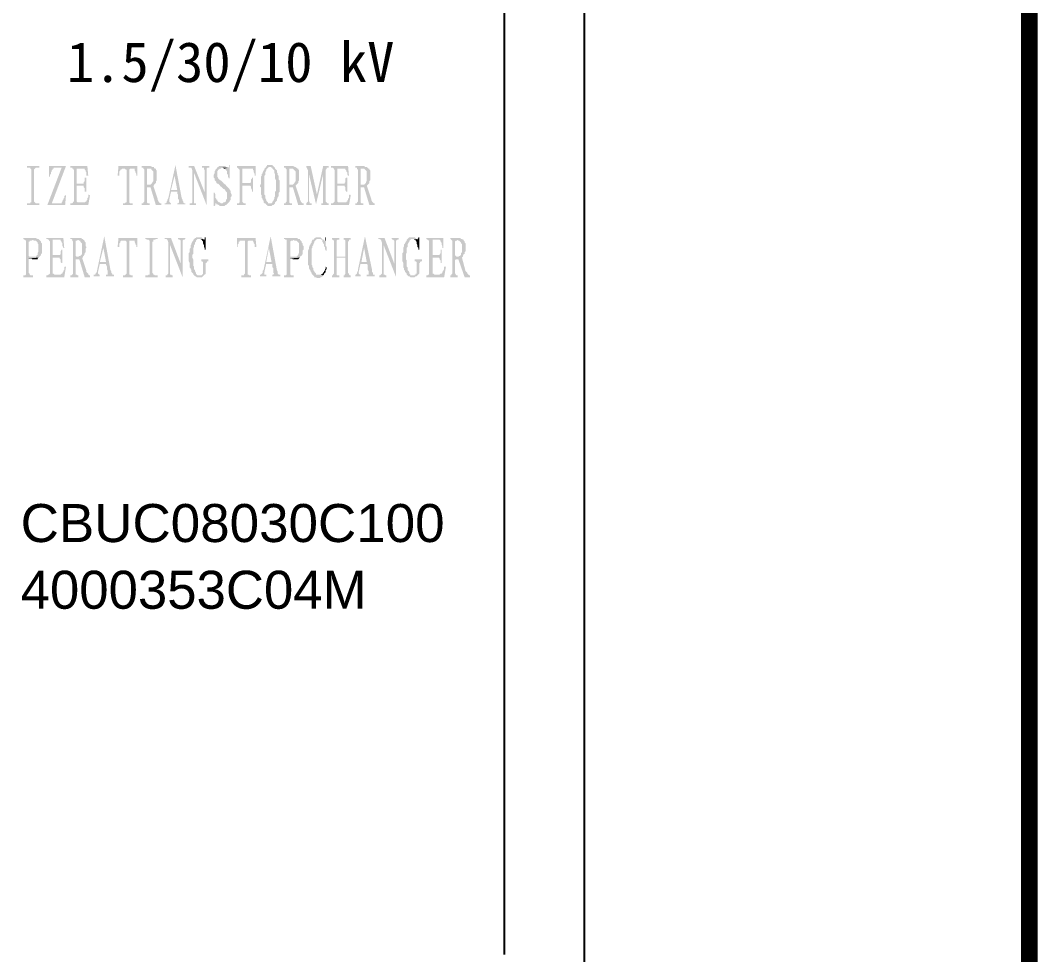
# Model space of a CAD drawing. Header units: millimetres. Extents: x 226184 to 236274, y -181921 to -175474.
# Drawn here: x 236209.3 to 236273.6, y -181400.5 to -181341.5 of the extents above; entities that cross this region are included whole.
import ezdxf

# ---------------------------------------------------------------- set-up
doc = ezdxf.new("R2010")
doc.units = ezdxf.units.MM
doc.header["$LTSCALE"] = 13
for name, color, linetype in [('1', 4, 'Continuous'), ('2', 3, 'Continuous'), ('PDF_Geometry', 7, 'Continuous')]:
    doc.layers.add(name, color=color, linetype=linetype)
doc.styles.add('Note Text (ANSI)', font='arial.ttf')
doc.styles.add('PDF FangSong', font='simfang.ttf')

msp = doc.modelspace()

# ---------------------------------------------------------------- hatches: boundary and pattern name
at = {"layer": '2', "linetype": 'Continuous', "transparency": 33554559}
for points in [[(236210.533, -181350.732), (236209.747, -181350.732), (236209.747, -181350.844), (236209.859, -181350.844), (236209.916, -181350.844), (236209.972, -181350.844), (236209.972, -181350.9), (236210.028, -181350.956), (236210.028, -181351.012), (236210.028, -181352.978), (236210.028, -181353.034), (236209.972, -181353.034), (236209.972, -181353.091), (236209.916, -181353.091), (236209.803, -181353.091), (236209.747, -181353.091), (236209.747, -181353.203), (236210.533, -181353.203), (236210.533, -181353.091), (236210.477, -181353.091), (236210.421, -181353.091), (236210.365, -181353.091), (236210.309, -181353.091), (236210.253, -181353.034), (236210.196, -181352.978), (236210.196, -181350.956), (236210.253, -181350.9), (236210.309, -181350.844), (236210.365, -181350.844), (236210.421, -181350.844), (236210.533, -181350.844)], [(236212.218, -181350.731), (236211.938, -181350.844), (236211.039, -181353.203), (236211.32, -181353.09)], [(236212.218, -181350.732), (236211.151, -181350.732), (236211.151, -181351.406), (236211.207, -181351.406), (236211.207, -181351.293), (236211.264, -181351.237), (236211.264, -181351.125), (236211.32, -181351.069), (236211.32, -181351.012), (236211.376, -181350.956), (236211.376, -181350.9), (236211.432, -181350.9), (236211.432, -181350.844), (236211.938, -181350.844)], [(236213.566, -181350.732), (236212.499, -181350.732), (236212.499, -181350.844), (236212.555, -181350.844), (236212.612, -181350.844), (236212.612, -181350.9), (236213.342, -181350.9), (236213.398, -181350.9), (236213.398, -181350.956), (236213.454, -181351.012), (236213.454, -181351.069), (236213.51, -181351.125), (236213.51, -181351.237), (236213.51, -181351.349), (236213.623, -181351.349)], [(236212.612, -181350.9), (236212.668, -181350.9), (236212.724, -181351.012), (236212.724, -181352.978), (236212.668, -181352.978), (236212.668, -181353.034), (236212.612, -181353.091), (236213.061, -181353.034), (236213.005, -181353.034), (236212.949, -181353.034), (236212.892, -181352.978), (236212.892, -181352.922), (236212.892, -181351.967), (236213.286, -181351.967), (236212.892, -181351.855), (236212.892, -181350.9), (236213.342, -181350.9)], [(236216.712, -181350.732), (236215.532, -181350.732), (236215.476, -181351.349), (236215.588, -181351.349), (236215.588, -181351.237), (236215.588, -181351.125), (236215.588, -181351.069), (236215.645, -181351.012), (236215.645, -181350.956), (236215.701, -181350.956), (236215.757, -181350.9), (236215.813, -181350.9)], [(236216.712, -181350.732), (236215.813, -181350.9), (236216.487, -181350.9), (236216.543, -181350.9), (236216.543, -181350.956), (236216.543, -181351.012), (236216.599, -181351.069), (236216.599, -181351.125), (236216.656, -181351.237), (236216.656, -181351.349), (236216.712, -181351.349)], [(236215.813, -181350.9), (236215.869, -181350.9), (236215.925, -181350.9), (236215.982, -181350.956), (236216.038, -181350.956), (236216.038, -181352.978), (236216.038, -181353.034), (236215.982, -181353.034), (236215.925, -181353.091), (236215.869, -181353.091), (236215.813, -181353.091), (236215.813, -181353.203), (236216.431, -181353.203), (236216.431, -181353.091), (236216.375, -181353.091), (236216.319, -181353.091), (236216.262, -181353.091), (236216.206, -181353.034), (236216.206, -181352.978), (236216.206, -181350.956), (236216.262, -181350.9), (236216.319, -181350.9), (236216.431, -181350.9), (236216.487, -181350.9)], [(236217.498, -181350.732), (236216.993, -181350.732), (236216.993, -181350.844), (236217.049, -181350.844), (236217.105, -181350.844), (236217.105, -181350.9), (236217.161, -181350.956), (236217.161, -181352.978), (236217.105, -181353.034), (236217.105, -181353.091), (236217.049, -181353.091), (236216.993, -181353.091), (236216.993, -181353.203), (236217.498, -181353.203), (236217.498, -181353.091), (236217.442, -181353.091), (236217.386, -181353.091), (236217.33, -181353.034), (236217.33, -181352.978), (236217.33, -181352.136), (236217.33, -181352.08), (236217.386, -181352.08), (236217.442, -181352.08), (236217.554, -181352.08), (236217.723, -181351.967), (236217.779, -181351.967), (236217.442, -181351.911), (236217.386, -181351.911), (236217.33, -181351.911), (236217.33, -181351.855), (236217.33, -181350.956), (236217.33, -181350.9), (236217.386, -181350.9), (236217.498, -181350.9), (236217.835, -181350.9), (236217.779, -181350.844), (236217.779, -181350.788), (236217.723, -181350.788), (236217.667, -181350.788), (236217.554, -181350.732)], [(236217.835, -181350.9), (236217.498, -181350.9), (236217.554, -181350.9), (236217.61, -181350.9), (236217.61, -181350.956), (236217.667, -181351.012), (236217.723, -181351.069), (236217.723, -181351.125), (236217.723, -181351.237), (236217.723, -181351.293), (236217.723, -181351.406), (236217.723, -181351.462), (236217.723, -181351.518), (236217.723, -181351.63), (236217.723, -181351.686), (236217.667, -181351.743), (236217.667, -181351.799), (236217.61, -181351.855), (236217.554, -181351.911), (236217.498, -181351.911), (236217.442, -181351.911), (236217.779, -181351.967), (236217.779, -181351.911), (236217.835, -181351.855), (236217.891, -181351.799), (236217.891, -181351.743), (236217.891, -181351.686), (236217.947, -181351.63), (236217.947, -181351.574), (236217.947, -181351.518), (236217.947, -181351.406), (236217.947, -181351.349), (236217.947, -181351.237), (236217.947, -181351.181), (236217.947, -181351.069), (236217.947, -181351.012), (236217.891, -181350.956), (236217.891, -181350.9)], [(236219.127, -181350.675), (236218.678, -181352.754), (236218.621, -181352.866), (236218.621, -181352.922), (236218.565, -181352.978), (236218.565, -181353.034), (236218.509, -181353.091), (236218.453, -181353.091), (236218.453, -181353.147), (236218.846, -181353.147), (236218.846, -181353.091), (236218.79, -181353.034), (236218.734, -181352.978), (236218.734, -181352.866), (236218.846, -181352.36), (236219.239, -181352.36), (236218.846, -181352.248), (236219.071, -181351.349)], [(236219.127, -181350.675), (236219.071, -181351.349), (236219.239, -181352.248), (236218.846, -181352.248), (236219.239, -181352.36), (236219.239, -181352.473), (236219.295, -181352.529), (236219.295, -181352.585), (236219.295, -181352.697), (236219.295, -181352.754), (236219.295, -181352.81), (236219.352, -181352.866), (236219.352, -181352.922), (236219.352, -181352.978), (236219.352, -181353.034), (236219.295, -181353.091), (236219.239, -181353.091), (236219.239, -181353.147), (236219.745, -181353.147), (236219.745, -181353.091), (236219.689, -181353.091), (236219.632, -181353.034), (236219.632, -181352.978), (236219.576, -181352.922), (236219.576, -181352.866), (236219.52, -181352.754)], [(236220.306, -181350.732), (236219.969, -181350.732), (236219.969, -181350.844), (236220.026, -181350.844), (236220.082, -181350.844), (236220.138, -181350.844), (236220.194, -181351.012), (236220.306, -181351.181), (236221.093, -181353.203), (236220.98, -181352.417)], [(236220.194, -181351.012), (236220.194, -181352.978), (236220.194, -181353.034), (236220.138, -181353.091), (236220.082, -181353.091), (236220.026, -181353.091), (236220.026, -181353.203), (236220.419, -181353.203), (236220.419, -181353.091), (236220.363, -181353.091), (236220.306, -181353.091), (236220.306, -181353.034), (236220.306, -181352.978), (236220.306, -181351.181)], [(236221.261, -181350.732), (236220.812, -181350.732), (236220.812, -181350.844), (236220.868, -181350.844), (236220.924, -181350.844), (236220.924, -181350.9), (236220.98, -181351.012), (236220.98, -181352.417), (236221.093, -181353.203), (236221.093, -181350.956), (236221.093, -181350.9), (236221.149, -181350.844), (236221.261, -181350.844)], [(236221.991, -181350.732), (236221.935, -181350.732), (236221.879, -181350.732), (236221.823, -181350.788), (236221.767, -181350.788), (236221.767, -181350.844), (236221.711, -181350.9), (236221.654, -181350.956), (236221.654, -181351.012), (236221.598, -181351.069), (236221.598, -181351.125), (236221.598, -181351.181), (236221.542, -181351.293), (236221.542, -181351.349), (236221.542, -181351.462), (236221.598, -181351.518), (236221.598, -181351.574), (236221.598, -181351.63), (236221.654, -181351.686), (236221.711, -181351.743), (236221.711, -181351.799), (236221.767, -181351.855), (236221.823, -181351.855), (236221.879, -181351.911), (236221.935, -181351.967), (236221.935, -181352.023), (236221.991, -181352.023), (236222.048, -181352.08), (236222.104, -181352.136), (236222.16, -181352.192), (236222.216, -181352.192), (236222.272, -181352.248), (236222.272, -181352.304), (236222.328, -181352.36), (236222.385, -181352.417), (236222.385, -181352.473), (236222.385, -181352.529), (236222.385, -181352.585), (236222.385, -181352.697), (236222.385, -181352.754), (236222.385, -181352.81), (236222.328, -181352.866), (236222.328, -181352.922), (236222.328, -181352.978), (236222.272, -181352.978), (236222.216, -181353.034), (236222.16, -181353.034), (236222.104, -181353.091), (236222.048, -181353.091), (236221.654, -181353.091), (236221.711, -181353.091), (236221.711, -181353.147), (236221.767, -181353.147), (236221.879, -181353.203), (236221.935, -181353.259), (236221.991, -181353.259), (236222.104, -181353.259), (236222.16, -181353.259), (236222.216, -181353.259), (236222.272, -181353.203), (236222.328, -181353.203), (236222.385, -181353.147), (236222.441, -181353.091), (236222.497, -181353.034), (236222.553, -181352.978), (236222.553, -181352.922), (236222.609, -181352.866), (236222.609, -181352.81), (236222.609, -181352.697), (236222.665, -181352.641), (236222.665, -181352.585), (236222.665, -181352.529), (236222.609, -181352.417), (236222.609, -181352.36), (236222.609, -181352.304), (236222.553, -181352.248), (236222.553, -181352.192), (236222.497, -181352.136), (236222.441, -181352.08), (236222.385, -181352.023), (236222.328, -181351.967), (236222.328, -181351.911), (236222.272, -181351.911), (236222.216, -181351.855), (236222.16, -181351.855), (236222.16, -181351.799), (236222.104, -181351.743), (236222.048, -181351.686), (236221.991, -181351.63), (236221.935, -181351.63), (236221.879, -181351.574), (236221.823, -181351.518), (236221.823, -181351.462), (236221.767, -181351.406), (236221.767, -181351.349), (236221.767, -181351.293), (236221.767, -181351.237), (236221.767, -181351.181), (236221.767, -181351.069), (236221.823, -181351.012), (236221.823, -181350.956), (236221.879, -181350.956), (236221.935, -181350.9), (236221.991, -181350.9), (236222.048, -181350.844), (236222.104, -181350.844), (236222.385, -181350.844), (236222.328, -181350.788), (236222.272, -181350.732), (236222.216, -181350.732), (236222.16, -181350.732), (236222.104, -181350.732)], [(236222.385, -181350.844), (236222.104, -181350.844), (236222.216, -181350.9), (236222.441, -181350.844)], [(236222.553, -181350.675), (236222.497, -181350.675), (236222.497, -181350.788), (236222.441, -181350.844), (236222.216, -181350.9), (236222.272, -181350.9), (236222.272, -181350.956), (236222.328, -181350.956), (236222.328, -181351.012), (236222.385, -181351.069), (236222.385, -181351.125), (236222.385, -181351.237), (236222.441, -181351.293), (236222.441, -181351.406), (236222.497, -181351.518), (236222.553, -181351.518)], [(236224.182, -181350.732), (236223.002, -181350.732), (236223.002, -181350.844), (236223.059, -181350.844), (236224.013, -181350.9), (236224.013, -181350.956), (236224.07, -181351.012), (236224.07, -181351.069), (236224.07, -181351.125), (236224.126, -181351.237), (236224.126, -181351.349), (236224.182, -181351.349)], [(236223.059, -181350.844), (236223.115, -181350.9), (236223.171, -181350.956), (236223.171, -181351.012), (236223.171, -181353.034), (236223.115, -181353.091), (236223.059, -181353.091), (236223.002, -181353.091), (236223.002, -181353.203), (236223.564, -181353.203), (236223.564, -181353.091), (236223.508, -181353.091), (236223.452, -181353.091), (236223.396, -181353.034), (236223.339, -181352.978), (236223.339, -181351.967), (236223.845, -181351.967), (236223.339, -181351.799), (236223.339, -181350.9), (236224.013, -181350.9)], [(236225.137, -181350.675), (236225.081, -181350.675), (236224.968, -181350.675), (236224.912, -181350.675), (236224.912, -181350.732), (236224.856, -181350.732), (236224.856, -181350.788), (236224.8, -181350.844), (236224.744, -181350.9), (236224.744, -181350.956), (236224.687, -181351.012), (236224.631, -181351.125), (236224.631, -181351.181), (236224.575, -181351.237), (236224.575, -181351.293), (236224.575, -181351.349), (236224.519, -181351.406), (236224.519, -181351.462), (236224.519, -181351.574), (236224.519, -181351.63), (236224.519, -181351.686), (236224.519, -181351.799), (236224.519, -181351.855), (236224.463, -181351.967), (236224.463, -181352.023), (236224.519, -181352.08), (236224.519, -181352.136), (236224.519, -181352.248), (236224.519, -181352.304), (236224.519, -181352.36), (236224.519, -181352.473), (236224.519, -181352.529), (236224.575, -181352.585), (236224.575, -181352.641), (236224.575, -181352.754), (236224.631, -181352.81), (236224.631, -181352.866), (236224.687, -181352.922), (236224.687, -181353.034), (236224.744, -181353.091), (236224.8, -181353.091), (236225.137, -181353.091), (236225.081, -181353.091), (236225.024, -181353.091), (236224.968, -181353.091), (236224.968, -181353.034), (236224.912, -181352.978), (236224.856, -181352.922), (236224.856, -181352.866), (236224.8, -181352.754), (236224.8, -181352.697), (236224.8, -181352.641), (236224.8, -181352.585), (236224.744, -181352.529), (236224.744, -181352.473), (236224.744, -181352.36), (236224.744, -181352.304), (236224.744, -181352.192), (236224.744, -181352.136), (236224.744, -181352.023), (236224.744, -181351.967), (236224.744, -181351.911), (236224.744, -181351.855), (236224.744, -181351.743), (236224.744, -181351.686), (236224.744, -181351.574), (236224.744, -181351.518), (236224.744, -181351.462), (236224.744, -181351.349), (236224.8, -181351.293), (236224.8, -181351.237), (236224.8, -181351.181), (236224.8, -181351.125), (236224.856, -181351.012), (236224.856, -181350.956), (236224.912, -181350.9), (236224.968, -181350.844), (236225.024, -181350.788), (236225.081, -181350.788), (236225.361, -181350.788), (236225.305, -181350.732), (236225.249, -181350.675), (236225.193, -181350.675)], [(236225.361, -181350.788), (236225.081, -181350.788), (236225.137, -181350.788), (236225.193, -181350.844), (236225.249, -181350.844), (236225.249, -181350.9), (236225.305, -181350.956), (236225.361, -181351.012), (236225.361, -181351.125), (236225.361, -181351.181), (236225.418, -181351.237), (236225.418, -181351.349), (236225.418, -181351.406), (236225.418, -181351.462), (236225.418, -181351.518), (236225.474, -181351.63), (236225.474, -181351.686), (236225.474, -181351.799), (236225.474, -181351.855), (236225.474, -181351.967), (236225.474, -181352.023), (236225.474, -181352.136), (236225.474, -181352.192), (236225.474, -181352.304), (236225.418, -181352.36), (236225.418, -181352.417), (236225.418, -181352.529), (236225.418, -181352.585), (236225.418, -181352.641), (236225.361, -181352.697), (236225.361, -181352.754), (236225.361, -181352.81), (236225.305, -181352.922), (236225.249, -181352.978), (236225.249, -181353.034), (236225.193, -181353.091), (236225.137, -181353.091), (236224.8, -181353.091), (236224.856, -181353.147), (236224.856, -181353.203), (236224.912, -181353.203), (236224.968, -181353.259), (236225.024, -181353.259), (236225.081, -181353.259), (236225.137, -181353.259), (236225.193, -181353.259), (236225.249, -181353.203), (236225.305, -181353.203), (236225.361, -181353.147), (236225.418, -181353.091), (236225.418, -181353.034), (236225.474, -181352.978), (236225.53, -181352.922), (236225.53, -181352.866), (236225.53, -181352.81), (236225.586, -181352.754), (236225.586, -181352.697), (236225.642, -181352.641), (236225.642, -181352.585), (236225.642, -181352.473), (236225.642, -181352.417), (236225.698, -181352.36), (236225.698, -181352.248), (236225.698, -181352.192), (236225.698, -181352.136), (236225.698, -181352.023), (236225.698, -181351.967), (236225.698, -181351.911), (236225.698, -181351.799), (236225.698, -181351.743), (236225.698, -181351.63), (236225.642, -181351.574), (236225.642, -181351.518), (236225.642, -181351.406), (236225.642, -181351.349), (236225.586, -181351.293), (236225.586, -181351.237), (236225.586, -181351.181), (236225.53, -181351.125), (236225.53, -181351.012), (236225.474, -181350.956), (236225.418, -181350.9), (236225.418, -181350.844)], [(236226.485, -181350.732), (236225.979, -181350.732), (236225.979, -181350.844), (236226.035, -181350.844), (236226.092, -181350.844), (236226.092, -181350.9), (236226.148, -181350.956), (236226.148, -181352.978), (236226.092, -181353.034), (236226.092, -181353.091), (236226.035, -181353.091), (236225.979, -181353.091), (236225.979, -181353.203), (236226.485, -181353.203), (236226.485, -181353.091), (236226.429, -181353.091), (236226.372, -181353.091), (236226.316, -181353.034), (236226.316, -181352.978), (236226.316, -181352.136), (236226.316, -181352.08), (236226.372, -181352.08), (236226.429, -181352.08), (236226.541, -181352.08), (236226.709, -181351.967), (236226.429, -181351.911), (236226.372, -181351.911), (236226.316, -181351.911), (236226.316, -181351.855), (236226.316, -181350.956), (236226.316, -181350.9), (236226.372, -181350.9), (236226.429, -181350.9), (236226.822, -181350.9), (236226.766, -181350.844), (236226.709, -181350.788), (236226.653, -181350.788), (236226.541, -181350.732)], [(236226.822, -181350.9), (236226.429, -181350.9), (236226.541, -181350.9), (236226.597, -181350.956), (236226.653, -181351.012), (236226.709, -181351.069), (236226.709, -181351.125), (236226.709, -181351.237), (236226.709, -181351.293), (236226.709, -181351.406), (236226.709, -181351.462), (236226.709, -181351.518), (236226.709, -181351.63), (236226.709, -181351.686), (236226.653, -181351.743), (236226.653, -181351.799), (236226.597, -181351.855), (236226.541, -181351.911), (236226.485, -181351.911), (236226.429, -181351.911), (236226.709, -181351.967), (236226.766, -181351.911), (236226.822, -181351.855), (236226.878, -181351.799), (236226.878, -181351.743), (236226.878, -181351.686), (236226.934, -181351.63), (236226.934, -181351.574), (236226.934, -181351.518), (236226.934, -181351.406), (236226.934, -181351.349), (236226.934, -181351.237), (236226.934, -181351.181), (236226.934, -181351.069), (236226.934, -181351.012), (236226.878, -181350.956), (236226.878, -181350.9)], [(236227.664, -181350.732), (236227.383, -181350.732), (236227.383, -181350.844), (236227.44, -181350.844), (236227.44, -181350.9), (236227.496, -181351.012), (236227.552, -181351.237), (236228.001, -181353.147), (236228.057, -181352.529)], [(236227.496, -181351.012), (236227.496, -181352.978), (236227.44, -181353.034), (236227.383, -181353.091), (236227.383, -181353.203), (236227.72, -181353.203), (236227.72, -181353.091), (236227.664, -181353.091), (236227.608, -181353.091), (236227.608, -181353.034), (236227.552, -181352.922), (236227.552, -181351.237)], [(236228.788, -181350.732), (236228.451, -181350.732), (236228.057, -181352.529), (236228.001, -181353.147), (236228.451, -181351.237), (236228.619, -181351.012), (236228.619, -181350.956), (236228.675, -181350.9), (236228.675, -181350.844), (236228.731, -181350.844), (236228.788, -181350.844)], [(236228.619, -181351.012), (236228.451, -181351.237), (236228.451, -181352.978), (236228.451, -181353.034), (236228.451, -181353.091), (236228.394, -181353.091), (236228.338, -181353.091), (236228.338, -181353.203), (236228.788, -181353.203), (236228.788, -181353.091), (236228.731, -181353.091), (236228.675, -181353.034), (236228.619, -181352.978)], [(236230.023, -181350.732), (236228.956, -181350.732), (236228.956, -181350.844), (236229.012, -181350.844), (236229.068, -181350.844), (236229.125, -181350.9), (236229.799, -181350.9), (236229.855, -181350.9), (236229.855, -181350.956), (236229.911, -181351.012), (236229.911, -181351.069), (236229.967, -181351.125), (236229.967, -181351.237), (236230.023, -181351.349), (236230.079, -181351.349)], [(236229.125, -181350.9), (236229.181, -181351.012), (236229.181, -181352.978), (236229.125, -181353.034), (236229.068, -181353.091), (236229.518, -181353.034), (236229.462, -181353.034), (236229.405, -181353.034), (236229.349, -181352.978), (236229.349, -181352.922), (236229.349, -181351.967), (236229.799, -181351.967), (236229.349, -181351.855), (236229.349, -181350.9), (236229.799, -181350.9)], [(236230.978, -181350.732), (236230.473, -181350.732), (236230.473, -181350.844), (236230.529, -181350.844), (236230.585, -181350.844), (236230.585, -181350.9), (236230.641, -181350.956), (236230.641, -181352.978), (236230.585, -181353.034), (236230.585, -181353.091), (236230.529, -181353.091), (236230.473, -181353.091), (236230.473, -181353.203), (236230.978, -181353.203), (236230.978, -181353.091), (236230.922, -181353.091), (236230.866, -181353.091), (236230.81, -181353.034), (236230.81, -181352.978), (236230.81, -181352.136), (236230.81, -181352.08), (236230.866, -181352.08), (236230.922, -181352.08), (236231.034, -181352.08), (236231.203, -181351.967), (236230.922, -181351.911), (236230.866, -181351.911), (236230.81, -181351.911), (236230.81, -181351.855), (236230.81, -181350.956), (236230.81, -181350.9), (236230.866, -181350.9), (236230.922, -181350.9), (236231.315, -181350.9), (236231.259, -181350.844), (236231.203, -181350.788), (236231.09, -181350.788), (236231.034, -181350.732)], [(236231.315, -181350.9), (236230.922, -181350.9), (236230.978, -181350.9), (236231.034, -181350.9), (236231.09, -181350.956), (236231.147, -181351.012), (236231.203, -181351.069), (236231.203, -181351.125), (236231.203, -181351.237), (236231.203, -181351.293), (236231.203, -181351.406), (236231.203, -181351.462), (236231.203, -181351.518), (236231.203, -181351.63), (236231.203, -181351.686), (236231.147, -181351.743), (236231.147, -181351.799), (236231.09, -181351.855), (236231.034, -181351.911), (236230.978, -181351.911), (236230.922, -181351.911), (236231.203, -181351.967), (236231.259, -181351.911), (236231.315, -181351.855), (236231.371, -181351.799), (236231.371, -181351.743), (236231.371, -181351.686), (236231.427, -181351.63), (236231.427, -181351.574), (236231.427, -181351.518), (236231.427, -181351.406), (236231.427, -181351.349), (236231.427, -181351.237), (236231.427, -181351.181), (236231.427, -181351.069), (236231.427, -181351.012), (236231.371, -181350.956), (236231.371, -181350.9)], [(236213.51, -181351.462), (236213.398, -181351.462), (236213.398, -181351.518), (236213.398, -181351.574), (236213.398, -181351.686), (236213.342, -181351.743), (236213.342, -181351.799), (236213.342, -181351.855), (236212.892, -181351.855), (236213.286, -181351.967), (236213.342, -181351.967), (236213.342, -181352.023), (236213.342, -181352.08), (236213.398, -181352.136), (236213.398, -181352.248), (236213.398, -181352.36), (236213.51, -181352.36)], [(236224.013, -181351.462), (236223.957, -181351.462), (236223.957, -181351.518), (236223.901, -181351.574), (236223.901, -181351.686), (236223.901, -181351.743), (236223.845, -181351.799), (236223.339, -181351.799), (236223.845, -181351.967), (236223.901, -181352.023), (236223.901, -181352.08), (236223.901, -181352.136), (236223.957, -181352.248), (236223.957, -181352.36), (236224.013, -181352.36)], [(236229.967, -181351.462), (236229.911, -181351.462), (236229.855, -181351.518), (236229.855, -181351.574), (236229.855, -181351.686), (236229.855, -181351.743), (236229.799, -181351.799), (236229.799, -181351.855), (236229.349, -181351.855), (236229.799, -181351.967), (236229.799, -181352.023), (236229.855, -181352.08), (236229.855, -181352.136), (236229.855, -181352.248), (236229.911, -181352.36), (236229.967, -181352.36)], [(236217.723, -181351.967), (236217.554, -181352.08), (236217.891, -181353.203), (236218.228, -181353.203), (236218.228, -181353.091), (236218.172, -181353.091), (236218.116, -181353.034), (236218.06, -181352.978), (236218.004, -181352.866), (236218.004, -181352.81)], [(236221.598, -181352.417), (236221.542, -181352.417), (236221.542, -181353.259), (236221.598, -181353.259), (236221.654, -181353.203), (236221.654, -181353.147), (236221.654, -181353.091), (236222.048, -181353.091), (236221.991, -181353.091), (236221.935, -181353.034), (236221.879, -181353.034), (236221.823, -181352.978), (236221.767, -181352.922), (236221.767, -181352.866), (236221.711, -181352.866), (236221.711, -181352.81), (236221.654, -181352.754), (236221.654, -181352.641), (236221.654, -181352.585), (236221.654, -181352.529)], [(236226.709, -181351.967), (236226.541, -181352.08), (236226.878, -181353.203), (236227.215, -181353.203), (236227.215, -181353.091), (236227.159, -181353.091), (236227.103, -181353.034), (236227.046, -181352.978), (236226.99, -181352.866), (236226.99, -181352.81)], [(236231.203, -181351.967), (236231.034, -181352.08), (236231.371, -181353.203), (236231.708, -181353.203), (236231.708, -181353.091), (236231.652, -181353.091), (236231.596, -181353.034), (236231.54, -181352.978), (236231.484, -181352.866), (236231.484, -181352.81)], [(236212.218, -181352.585), (236212.162, -181352.585), (236212.106, -181352.641), (236212.106, -181352.754), (236212.05, -181352.81), (236212.05, -181352.866), (236211.994, -181352.922), (236211.994, -181352.978), (236211.938, -181353.034), (236211.938, -181353.091), (236211.32, -181353.091), (236211.039, -181353.203), (236212.162, -181353.203)], [(236213.623, -181352.529), (236213.623, -181352.585), (236213.623, -181352.697), (236213.566, -181352.754), (236213.566, -181352.81), (236213.566, -181352.866), (236213.51, -181352.922), (236213.51, -181352.978), (236213.454, -181352.978), (236213.398, -181353.034), (236213.342, -181353.034), (236213.286, -181353.034), (236213.229, -181353.034), (236213.117, -181353.034), (236213.061, -181353.034), (236212.612, -181353.091), (236212.555, -181353.091), (236212.499, -181353.091), (236212.499, -181353.203), (236213.623, -181353.203), (236213.735, -181352.585)], [(236230.136, -181352.529), (236230.079, -181352.585), (236230.079, -181352.697), (236230.079, -181352.754), (236230.023, -181352.81), (236230.023, -181352.866), (236229.967, -181352.922), (236229.967, -181352.978), (236229.911, -181352.978), (236229.911, -181353.034), (236229.855, -181353.034), (236229.742, -181353.034), (236229.686, -181353.034), (236229.63, -181353.034), (236229.518, -181353.034), (236229.068, -181353.091), (236229.012, -181353.091), (236228.956, -181353.091), (236228.956, -181353.203), (236230.079, -181353.203), (236230.192, -181352.585)], [(236210.14, -181355.281), (236209.522, -181355.281), (236209.522, -181355.337), (236209.579, -181355.393), (236209.635, -181355.393), (236210.14, -181355.393), (236210.196, -181355.45), (236210.253, -181355.45), (236210.309, -181355.45), (236210.365, -181355.506), (236210.421, -181355.562), (236210.421, -181355.618), (236210.477, -181355.674), (236210.477, -181355.73), (236210.477, -181355.843), (236210.477, -181355.899), (236210.477, -181356.011), (236210.477, -181356.067), (236210.477, -181356.124), (236210.421, -181356.236), (236210.421, -181356.292), (236210.421, -181356.348), (236210.365, -181356.348), (236210.365, -181356.404), (236210.309, -181356.461), (236210.253, -181356.461), (236210.196, -181356.461), (236210.14, -181356.461), (236210.477, -181356.517), (236210.533, -181356.461), (236210.59, -181356.404), (236210.646, -181356.348), (236210.646, -181356.292), (236210.702, -181356.236), (236210.702, -181356.18), (236210.702, -181356.067), (236210.702, -181356.011), (236210.702, -181355.899), (236210.702, -181355.787), (236210.702, -181355.73), (236210.702, -181355.674), (236210.702, -181355.618), (236210.646, -181355.562), (236210.646, -181355.506), (236210.59, -181355.45), (236210.533, -181355.393), (236210.477, -181355.337), (236210.421, -181355.337), (236210.309, -181355.281), (236210.253, -181355.281), (236210.196, -181355.281)], [(236209.635, -181355.393), (236209.691, -181355.45), (236209.691, -181355.506), (236209.691, -181357.528), (236209.691, -181357.584), (236209.635, -181357.64), (236209.579, -181357.64), (236209.522, -181357.64), (236209.522, -181357.752), (236210.14, -181357.752), (236210.14, -181357.64), (236210.084, -181357.64), (236210.028, -181357.64), (236209.972, -181357.64), (236209.916, -181357.584), (236209.916, -181357.528), (236209.859, -181357.472), (236209.859, -181356.573), (236210.477, -181356.517), (236210.14, -181356.461), (236210.084, -181356.461), (236210.028, -181356.461), (236209.972, -181356.461), (236209.916, -181356.461), (236209.859, -181356.404), (236209.859, -181355.506), (236209.916, -181355.506), (236209.916, -181355.45), (236209.972, -181355.45), (236210.028, -181355.45), (236210.14, -181355.393)], [(236212.05, -181355.281), (236210.983, -181355.281), (236210.983, -181355.337), (236211.039, -181355.337), (236211.095, -181355.393), (236211.151, -181355.393), (236211.881, -181355.393), (236211.881, -181355.45), (236211.938, -181355.506), (236211.938, -181355.562), (236211.994, -181355.618), (236211.994, -181355.674), (236211.994, -181355.787), (236212.05, -181355.899), (236212.106, -181355.899)], [(236211.151, -181355.393), (236211.151, -181355.45), (236211.207, -181355.506), (236211.207, -181357.472), (236211.207, -181357.528), (236211.151, -181357.584), (236211.095, -181357.584), (236211.544, -181357.584), (236211.488, -181357.584), (236211.432, -181357.528), (236211.376, -181357.528), (236211.376, -181357.472), (236211.376, -181356.517), (236211.825, -181356.517), (236211.376, -181356.348), (236211.376, -181355.393), (236211.881, -181355.393)], [(236213.005, -181355.281), (236212.499, -181355.281), (236212.499, -181355.337), (236212.555, -181355.337), (236212.612, -181355.393), (236212.612, -181355.45), (236212.668, -181355.506), (236212.668, -181357.528), (236212.612, -181357.584), (236212.555, -181357.64), (236212.499, -181357.64), (236212.499, -181357.752), (236213.005, -181357.752), (236213.005, -181357.64), (236212.949, -181357.64), (236212.892, -181357.584), (236212.836, -181357.584), (236212.836, -181357.472), (236212.836, -181356.685), (236212.836, -181356.629), (236212.892, -181356.629), (236212.949, -181356.629), (236213.061, -181356.629), (236213.229, -181356.517), (236213.286, -181356.517), (236212.949, -181356.461), (236212.892, -181356.461), (236212.836, -181356.404), (236212.836, -181356.348), (236212.836, -181355.506), (236212.836, -181355.45), (236212.892, -181355.45), (236213.005, -181355.393), (236213.342, -181355.393), (236213.286, -181355.393), (236213.286, -181355.337), (236213.229, -181355.337), (236213.173, -181355.281), (236213.061, -181355.281)], [(236213.342, -181355.393), (236213.005, -181355.393), (236213.061, -181355.45), (236213.117, -181355.45), (236213.117, -181355.506), (236213.173, -181355.562), (236213.229, -181355.618), (236213.229, -181355.674), (236213.229, -181355.73), (236213.229, -181355.843), (236213.229, -181355.955), (236213.229, -181356.011), (236213.229, -181356.067), (236213.229, -181356.18), (236213.229, -181356.236), (236213.229, -181356.292), (236213.173, -181356.348), (236213.117, -181356.404), (236213.061, -181356.404), (236213.005, -181356.461), (236212.949, -181356.461), (236213.286, -181356.517), (236213.286, -181356.461), (236213.342, -181356.404), (236213.398, -181356.292), (236213.398, -181356.236), (236213.454, -181356.18), (236213.454, -181356.124), (236213.454, -181356.067), (236213.454, -181355.955), (236213.51, -181355.899), (236213.51, -181355.843), (236213.454, -181355.787), (236213.454, -181355.674), (236213.454, -181355.618), (236213.454, -181355.562), (236213.398, -181355.506), (236213.398, -181355.45)], [(236214.634, -181355.169), (236214.184, -181357.303), (236214.184, -181357.359), (236214.128, -181357.472), (236214.072, -181357.528), (236214.072, -181357.584), (236214.016, -181357.584), (236213.96, -181357.584), (236213.96, -181357.696), (236214.353, -181357.696), (236214.353, -181357.584), (236214.297, -181357.584), (236214.24, -181357.528), (236214.24, -181357.472), (236214.24, -181357.415), (236214.353, -181356.91), (236214.746, -181356.91), (236214.353, -181356.798), (236214.577, -181355.899)], [(236214.634, -181355.169), (236214.577, -181355.899), (236214.746, -181356.798), (236214.353, -181356.798), (236214.746, -181356.91), (236214.746, -181356.966), (236214.802, -181357.078), (236214.802, -181357.135), (236214.802, -181357.191), (236214.802, -181357.247), (236214.858, -181357.359), (236214.858, -181357.415), (236214.858, -181357.472), (236214.858, -181357.528), (236214.858, -181357.584), (236214.802, -181357.584), (236214.746, -181357.584), (236214.746, -181357.696), (236215.251, -181357.696), (236215.251, -181357.584), (236215.195, -181357.584), (236215.139, -181357.584), (236215.139, -181357.528), (236215.083, -181357.472), (236215.083, -181357.415), (236215.027, -181357.303)], [(236216.712, -181355.281), (236215.532, -181355.281), (236215.476, -181355.843), (236215.588, -181355.843), (236215.588, -181355.73), (236215.588, -181355.674), (236215.588, -181355.618), (236215.645, -181355.562), (236215.645, -181355.506), (236215.701, -181355.45), (236215.757, -181355.45), (236215.813, -181355.45)], [(236216.712, -181355.281), (236215.813, -181355.45), (236216.487, -181355.45), (236216.543, -181355.45), (236216.543, -181355.506), (236216.599, -181355.618), (236216.599, -181355.674), (236216.656, -181355.73), (236216.656, -181355.843), (236216.712, -181355.843)], [(236215.813, -181355.45), (236215.869, -181355.45), (236215.925, -181355.45), (236215.982, -181355.45), (236216.038, -181355.506), (236216.038, -181357.528), (236215.982, -181357.584), (236215.925, -181357.64), (236215.869, -181357.64), (236215.813, -181357.64), (236215.813, -181357.752), (236216.431, -181357.752), (236216.431, -181357.64), (236216.375, -181357.64), (236216.319, -181357.64), (236216.262, -181357.584), (236216.206, -181357.584), (236216.206, -181357.528), (236216.206, -181355.506), (236216.206, -181355.45), (236216.262, -181355.45), (236216.319, -181355.45), (236216.431, -181355.45), (236216.487, -181355.45)], [(236218.004, -181355.281), (236217.217, -181355.281), (236217.217, -181355.337), (236217.273, -181355.337), (236217.33, -181355.393), (236217.386, -181355.393), (236217.442, -181355.393), (236217.498, -181355.45), (236217.498, -181355.506), (236217.498, -181357.528), (236217.498, -181357.584), (236217.442, -181357.584), (236217.386, -181357.64), (236217.33, -181357.64), (236217.217, -181357.64), (236217.217, -181357.752), (236218.004, -181357.752), (236218.004, -181357.64), (236217.891, -181357.64), (236217.835, -181357.64), (236217.779, -181357.584), (236217.723, -181357.584), (236217.723, -181357.528), (236217.667, -181357.472), (236217.667, -181355.506), (236217.723, -181355.506), (236217.723, -181355.45), (236217.723, -181355.393), (236217.779, -181355.393), (236217.835, -181355.393), (236217.891, -181355.337), (236218.004, -181355.337)], [(236218.846, -181355.281), (236218.453, -181355.281), (236218.453, -181355.337), (236218.565, -181355.337), (236218.621, -181355.393), (236218.678, -181355.562), (236218.79, -181355.73), (236219.576, -181357.752), (236219.464, -181356.91)], [(236218.678, -181355.562), (236218.678, -181357.528), (236218.621, -181357.584), (236218.621, -181357.64), (236218.509, -181357.64), (236218.509, -181357.752), (236218.958, -181357.752), (236218.958, -181357.64), (236218.902, -181357.64), (236218.846, -181357.584), (236218.79, -181357.584), (236218.79, -181357.472), (236218.79, -181355.73)], [(236219.745, -181355.281), (236219.295, -181355.281), (236219.295, -181355.337), (236219.352, -181355.393), (236219.408, -181355.393), (236219.464, -181355.45), (236219.464, -181355.506), (236219.464, -181356.91), (236219.576, -181357.752), (236219.576, -181355.506), (236219.576, -181355.45), (236219.632, -181355.393), (236219.689, -181355.393), (236219.745, -181355.337)], [(236220.587, -181355.225), (236220.531, -181355.225), (236220.475, -181355.225), (236220.419, -181355.225), (236220.419, -181355.281), (236220.363, -181355.281), (236220.306, -181355.337), (236220.25, -181355.393), (236220.25, -181355.45), (236220.194, -181355.506), (236220.138, -181355.618), (236220.138, -181355.674), (236220.082, -181355.73), (236220.082, -181355.787), (236220.082, -181355.899), (236220.026, -181355.955), (236220.026, -181356.011), (236220.026, -181356.067), (236220.026, -181356.18), (236219.969, -181356.236), (236219.969, -181356.348), (236219.969, -181356.404), (236219.969, -181356.517), (236219.969, -181356.573), (236219.969, -181356.685), (236219.969, -181356.741), (236220.026, -181356.854), (236220.026, -181356.91), (236220.026, -181356.966), (236220.026, -181357.022), (236220.026, -181357.135), (236220.082, -181357.191), (236220.082, -181357.247), (236220.138, -181357.303), (236220.138, -181357.359), (236220.138, -181357.415), (236220.194, -181357.472), (236220.25, -181357.528), (236220.25, -181357.584), (236220.306, -181357.64), (236220.363, -181357.696), (236220.419, -181357.696), (236220.475, -181357.752), (236220.531, -181357.752), (236220.587, -181357.752), (236220.643, -181357.752), (236220.756, -181357.752), (236220.812, -181357.752), (236220.868, -181357.696), (236220.587, -181357.64), (236220.531, -181357.64), (236220.475, -181357.584), (236220.419, -181357.528), (236220.419, -181357.472), (236220.363, -181357.359), (236220.363, -181357.303), (236220.306, -181357.247), (236220.306, -181357.191), (236220.306, -181357.135), (236220.306, -181357.078), (236220.25, -181357.022), (236220.25, -181356.91), (236220.25, -181356.854), (236220.25, -181356.798), (236220.25, -181356.685), (236220.25, -181356.629), (236220.194, -181356.517), (236220.194, -181356.461), (236220.194, -181356.348), (236220.25, -181356.292), (236220.25, -181356.18), (236220.25, -181356.124), (236220.25, -181356.067), (236220.25, -181355.955), (236220.25, -181355.899), (236220.306, -181355.843), (236220.306, -181355.787), (236220.306, -181355.73), (236220.363, -181355.674), (236220.363, -181355.562), (236220.419, -181355.506), (236220.419, -181355.45), (236220.475, -181355.393), (236220.531, -181355.337), (236220.587, -181355.337), (236220.868, -181355.337), (236220.812, -181355.281), (236220.756, -181355.225), (236220.7, -181355.225), (236220.643, -181355.225)], [(236220.868, -181355.337), (236220.587, -181355.337), (236220.643, -181355.337), (236220.7, -181355.337), (236220.756, -181355.393), (236220.812, -181355.393), (236220.924, -181355.393)], [(236221.037, -181355.225), (236220.98, -181355.225), (236220.98, -181355.281), (236220.98, -181355.337), (236220.924, -181355.393), (236220.812, -181355.393), (236220.812, -181355.45), (236220.868, -181355.506), (236220.868, -181355.562), (236220.868, -181355.618), (236220.924, -181355.73), (236220.924, -181355.843), (236220.98, -181355.899), (236220.98, -181356.011), (236221.037, -181356.011), (236221.037, -181355.899), (236221.037, -181355.843), (236221.037, -181355.73), (236221.037, -181355.674), (236221.037, -181355.618), (236221.037, -181355.562), (236221.037, -181355.506), (236221.037, -181355.45), (236221.037, -181355.337), (236221.037, -181355.281)], [(236224.182, -181355.281), (236223.002, -181355.281), (236223.002, -181355.843), (236223.059, -181355.843), (236223.059, -181355.73), (236223.059, -181355.674), (236223.115, -181355.618), (236223.115, -181355.562), (236223.115, -181355.506), (236223.171, -181355.506), (236223.171, -181355.45), (236223.227, -181355.45), (236223.339, -181355.45)], [(236223.339, -181355.45), (236223.396, -181355.45), (236223.452, -181355.45), (236223.508, -181355.45), (236223.508, -181355.506), (236223.508, -181357.528), (236223.452, -181357.584), (236223.452, -181357.64), (236223.396, -181357.64), (236223.283, -181357.64), (236223.283, -181357.752), (236223.901, -181357.752), (236223.901, -181357.64), (236223.845, -181357.64), (236223.789, -181357.64), (236223.733, -181357.584), (236223.676, -181357.584), (236223.676, -181357.528), (236223.676, -181355.506), (236223.733, -181355.45), (236223.845, -181355.45), (236223.901, -181355.45), (236224.013, -181355.45)], [(236224.182, -181355.281), (236223.339, -181355.45), (236224.013, -181355.45), (236224.013, -181355.506), (236224.07, -181355.506), (236224.07, -181355.618), (236224.126, -181355.674), (236224.126, -181355.73), (236224.126, -181355.843), (236224.238, -181355.843)], [(236225.137, -181355.169), (236224.687, -181357.303), (236224.631, -181357.359), (236224.631, -181357.472), (236224.575, -181357.528), (236224.519, -181357.584), (236224.463, -181357.584), (236224.463, -181357.696), (236224.856, -181357.696), (236224.856, -181357.584), (236224.744, -181357.584), (236224.744, -181357.528), (236224.744, -181357.472), (236224.744, -181357.415), (236224.856, -181356.91), (236225.249, -181356.91), (236224.856, -181356.798), (236225.024, -181355.899)], [(236225.137, -181355.169), (236225.024, -181355.899), (236225.193, -181356.798), (236224.856, -181356.798), (236225.249, -181356.91), (236225.249, -181356.966), (236225.249, -181357.078), (236225.249, -181357.135), (236225.305, -181357.191), (236225.305, -181357.247), (236225.305, -181357.359), (236225.305, -181357.415), (236225.305, -181357.472), (236225.361, -181357.528), (236225.305, -181357.584), (236225.249, -181357.584), (236225.249, -181357.696), (236225.755, -181357.696), (236225.755, -181357.584), (236225.698, -181357.584), (236225.642, -181357.584), (236225.586, -181357.528), (236225.586, -181357.472), (236225.586, -181357.415), (236225.53, -181357.303)], [(236226.597, -181355.281), (236225.979, -181355.281), (236225.979, -181355.337), (236226.035, -181355.337), (236226.092, -181355.393), (236226.148, -181355.393), (236226.597, -181355.393), (236226.653, -181355.45), (236226.709, -181355.45), (236226.766, -181355.45), (236226.822, -181355.506), (236226.878, -181355.562), (236226.934, -181355.618), (236226.934, -181355.674), (236226.934, -181355.73), (236226.934, -181355.843), (236226.934, -181355.899), (236226.934, -181356.011), (236226.934, -181356.067), (236226.934, -181356.124), (236226.934, -181356.236), (236226.878, -181356.292), (236226.878, -181356.348), (236226.822, -181356.404), (236226.766, -181356.461), (236226.709, -181356.461), (236226.653, -181356.461), (236226.597, -181356.461), (236226.99, -181356.517), (236226.99, -181356.461), (236227.046, -181356.404), (236227.103, -181356.404), (236227.103, -181356.348), (236227.159, -181356.292), (236227.159, -181356.236), (236227.159, -181356.18), (236227.159, -181356.067), (236227.215, -181356.011), (236227.215, -181355.899), (236227.215, -181355.787), (236227.159, -181355.73), (236227.159, -181355.674), (236227.159, -181355.618), (236227.103, -181355.562), (236227.103, -181355.506), (236227.046, -181355.45), (236226.99, -181355.393), (236226.99, -181355.337), (236226.934, -181355.337), (236226.878, -181355.337), (236226.822, -181355.281), (236226.766, -181355.281), (236226.653, -181355.281)], [(236226.148, -181355.393), (236226.148, -181355.45), (236226.148, -181355.506), (236226.148, -181357.528), (236226.148, -181357.584), (236226.092, -181357.64), (236226.035, -181357.64), (236225.979, -181357.64), (236225.979, -181357.752), (236226.597, -181357.752), (236226.597, -181357.64), (236226.485, -181357.64), (236226.429, -181357.64), (236226.372, -181357.584), (236226.372, -181357.528), (236226.372, -181357.472), (236226.372, -181356.573), (236226.99, -181356.517), (236226.597, -181356.461), (236226.485, -181356.461), (236226.429, -181356.461), (236226.372, -181356.461), (236226.372, -181356.404), (236226.372, -181355.506), (236226.429, -181355.45), (236226.541, -181355.45), (236226.597, -181355.393)], [(236227.889, -181355.281), (236227.889, -181355.337), (236227.833, -181355.393), (236227.777, -181355.393), (236227.72, -181355.506), (236227.72, -181355.562), (236227.664, -181355.618), (236227.664, -181355.674), (236227.608, -181355.73), (236227.608, -181355.787), (236227.552, -181355.843), (236227.552, -181355.899), (236227.552, -181355.955), (236227.496, -181356.067), (236227.496, -181356.124), (236227.496, -181356.18), (236227.496, -181356.292), (236227.496, -181356.348), (236227.496, -181356.404), (236227.496, -181356.517), (236227.496, -181356.629), (236227.496, -181356.685), (236227.496, -181356.741), (236227.496, -181356.854), (236227.496, -181356.91), (236227.496, -181356.966), (236227.552, -181357.022), (236227.552, -181357.135), (236227.552, -181357.191), (236227.608, -181357.247), (236227.608, -181357.303), (236227.664, -181357.359), (236227.664, -181357.415), (236227.72, -181357.472), (236227.72, -181357.528), (236227.777, -181357.584), (236227.833, -181357.64), (236227.889, -181357.696), (236227.889, -181357.752), (236227.945, -181357.752), (236228.001, -181357.752), (236228.057, -181357.809), (236228.114, -181357.809), (236228.17, -181357.809), (236228.226, -181357.809), (236228.282, -181357.752), (236228.338, -181357.752), (236228.394, -181357.696), (236228.451, -181357.696), (236228.451, -181357.64), (236228.226, -181357.584), (236228.17, -181357.584), (236228.114, -181357.584), (236228.057, -181357.584), (236228.001, -181357.584), (236228.001, -181357.528), (236227.945, -181357.472), (236227.889, -181357.415), (236227.889, -181357.359), (236227.833, -181357.303), (236227.833, -181357.247), (236227.833, -181357.191), (236227.777, -181357.135), (236227.777, -181357.078), (236227.777, -181357.022), (236227.72, -181356.966), (236227.72, -181356.854), (236227.72, -181356.798), (236227.72, -181356.741), (236227.72, -181356.629), (236227.72, -181356.573), (236227.72, -181356.461), (236227.72, -181356.348), (236227.72, -181356.292), (236227.72, -181356.18), (236227.72, -181356.124), (236227.72, -181356.067), (236227.72, -181355.955), (236227.777, -181355.899), (236227.777, -181355.843), (236227.777, -181355.787), (236227.833, -181355.73), (236227.833, -181355.674), (236227.889, -181355.562), (236227.889, -181355.506), (236227.945, -181355.45), (236228.001, -181355.393), (236228.057, -181355.337), (236228.114, -181355.337)], [(236228.17, -181355.225), (236228.114, -181355.225), (236228.057, -181355.225), (236228.001, -181355.225), (236227.945, -181355.281), (236227.889, -181355.281), (236228.114, -181355.337), (236228.17, -181355.337), (236228.226, -181355.337), (236228.282, -181355.337), (236228.338, -181355.393), (236228.394, -181355.393), (236228.394, -181355.45), (236228.394, -181355.506), (236228.451, -181355.562), (236228.451, -181355.618), (236228.507, -181355.674), (236228.507, -181355.787), (236228.563, -181355.843), (236228.563, -181355.955), (236228.619, -181356.067), (236228.675, -181356.067), (236228.675, -181356.011), (236228.675, -181355.899), (236228.675, -181355.843), (236228.619, -181355.787), (236228.619, -181355.674), (236228.619, -181355.618), (236228.619, -181355.562), (236228.619, -181355.506), (236228.619, -181355.45), (236228.563, -181355.45), (236228.507, -181355.45), (236228.507, -181355.393), (236228.451, -181355.393), (236228.394, -181355.337), (236228.338, -181355.281), (236228.282, -181355.225), (236228.226, -181355.225)], [(236228.619, -181355.225), (236228.563, -181355.225), (236228.563, -181355.337), (236228.563, -181355.393), (236228.563, -181355.45), (236228.619, -181355.45), (236228.619, -181355.393), (236228.619, -181355.281)], [(236229.462, -181355.281), (236229.012, -181355.281), (236229.012, -181355.393), (236229.068, -181355.393), (236229.125, -181355.45), (236229.125, -181355.506), (236229.125, -181357.528), (236229.068, -181357.584), (236229.068, -181357.64), (236229.012, -181357.64), (236229.012, -181357.752), (236229.462, -181357.752), (236229.462, -181357.64), (236229.405, -181357.64), (236229.349, -181357.64), (236229.293, -181357.584), (236229.293, -181357.528), (236229.293, -181356.517), (236229.855, -181356.517), (236229.293, -181356.461), (236229.293, -181355.506), (236229.293, -181355.45), (236229.349, -181355.393), (236229.405, -181355.393), (236229.462, -181355.393)], [(236230.192, -181355.281), (236229.742, -181355.281), (236229.742, -181355.393), (236229.799, -181355.393), (236229.855, -181355.45), (236229.855, -181355.506), (236229.855, -181356.461), (236229.293, -181356.461), (236229.855, -181356.517), (236229.855, -181357.472), (236229.855, -181357.528), (236229.799, -181357.584), (236229.799, -181357.64), (236229.742, -181357.64), (236229.742, -181357.752), (236230.192, -181357.752), (236230.192, -181357.64), (236230.136, -181357.64), (236230.079, -181357.584), (236230.079, -181357.528), (236230.023, -181357.472), (236230.023, -181355.506), (236230.079, -181355.45), (236230.079, -181355.393), (236230.136, -181355.393), (236230.192, -181355.393)], [(236231.09, -181355.169), (236230.641, -181357.303), (236230.641, -181357.359), (236230.585, -181357.472), (236230.585, -181357.528), (236230.529, -181357.584), (236230.473, -181357.584), (236230.473, -181357.696), (236230.81, -181357.696), (236230.81, -181357.584), (236230.753, -181357.584), (236230.697, -181357.528), (236230.697, -181357.472), (236230.697, -181357.415), (236230.81, -181356.91), (236231.203, -181356.91), (236230.866, -181356.798), (236231.034, -181355.899)], [(236231.09, -181355.169), (236231.034, -181355.899), (236231.203, -181356.798), (236230.866, -181356.798), (236231.203, -181356.91), (236231.259, -181356.966), (236231.259, -181357.078), (236231.259, -181357.135), (236231.259, -181357.191), (236231.259, -181357.247), (236231.315, -181357.359), (236231.315, -181357.415), (236231.315, -181357.472), (236231.315, -181357.528), (236231.315, -181357.584), (236231.203, -181357.584), (236231.203, -181357.696), (236231.708, -181357.696), (236231.708, -181357.584), (236231.652, -181357.584), (236231.596, -181357.584), (236231.596, -181357.528), (236231.596, -181357.472), (236231.54, -181357.415), (236231.54, -181357.303)], [(236232.326, -181355.281), (236231.933, -181355.281), (236231.933, -181355.337), (236231.989, -181355.337), (236232.101, -181355.393), (236232.158, -181355.562), (236232.27, -181355.73), (236233.056, -181357.752), (236232.944, -181356.91)], [(236232.158, -181355.562), (236232.158, -181357.528), (236232.101, -181357.584), (236232.045, -181357.64), (236231.989, -181357.64), (236231.989, -181357.752), (236232.438, -181357.752), (236232.438, -181357.64), (236232.382, -181357.64), (236232.326, -181357.584), (236232.27, -181357.584), (236232.27, -181357.472), (236232.27, -181355.73)], [(236233.225, -181355.281), (236232.775, -181355.281), (236232.775, -181355.337), (236232.832, -181355.393), (236232.888, -181355.393), (236232.944, -181355.45), (236232.944, -181355.506), (236232.944, -181356.91), (236233.056, -181357.752), (236233.056, -181355.506), (236233.056, -181355.45), (236233.112, -181355.393), (236233.169, -181355.393), (236233.225, -181355.337)], [(236234.067, -181355.225), (236234.011, -181355.225), (236233.955, -181355.225), (236233.899, -181355.225), (236233.843, -181355.281), (236233.786, -181355.337), (236233.73, -181355.393), (236233.73, -181355.45), (236233.674, -181355.506), (236233.618, -181355.618), (236233.562, -181355.674), (236233.562, -181355.73), (236233.562, -181355.787), (236233.506, -181355.899), (236233.506, -181355.955), (236233.506, -181356.011), (236233.506, -181356.067), (236233.506, -181356.18), (236233.449, -181356.236), (236233.449, -181356.348), (236233.449, -181356.404), (236233.449, -181356.517), (236233.449, -181356.573), (236233.449, -181356.685), (236233.449, -181356.741), (236233.506, -181356.854), (236233.506, -181356.91), (236233.506, -181356.966), (236233.506, -181357.022), (236233.506, -181357.135), (236233.562, -181357.191), (236233.562, -181357.247), (236233.562, -181357.303), (236233.618, -181357.359), (236233.618, -181357.415), (236233.674, -181357.472), (236233.73, -181357.528), (236233.73, -181357.584), (236233.786, -181357.64), (236233.843, -181357.696), (236233.899, -181357.696), (236233.955, -181357.752), (236234.011, -181357.752), (236234.067, -181357.752), (236234.123, -181357.752), (236234.18, -181357.752), (236234.236, -181357.752), (236234.292, -181357.696), (236234.348, -181357.696), (236234.067, -181357.64), (236234.011, -181357.64), (236233.955, -181357.64), (236233.955, -181357.584), (236233.899, -181357.528), (236233.899, -181357.472), (236233.843, -181357.359), (236233.786, -181357.303), (236233.786, -181357.247), (236233.786, -181357.191), (236233.786, -181357.135), (236233.73, -181357.078), (236233.73, -181357.022), (236233.73, -181356.91), (236233.73, -181356.854), (236233.73, -181356.798), (236233.73, -181356.685), (236233.674, -181356.629), (236233.674, -181356.517), (236233.674, -181356.461), (236233.674, -181356.348), (236233.674, -181356.292), (236233.73, -181356.18), (236233.73, -181356.124), (236233.73, -181356.067), (236233.73, -181355.955), (236233.73, -181355.899), (236233.786, -181355.843), (236233.786, -181355.787), (236233.786, -181355.73), (236233.786, -181355.674), (236233.843, -181355.562), (236233.899, -181355.506), (236233.899, -181355.45), (236233.955, -181355.393), (236234.011, -181355.337), (236234.067, -181355.337), (236234.348, -181355.337), (236234.292, -181355.281), (236234.236, -181355.225), (236234.18, -181355.225), (236234.123, -181355.225)], [(236234.348, -181355.337), (236234.067, -181355.337), (236234.123, -181355.337), (236234.18, -181355.337), (236234.236, -181355.393), (236234.292, -181355.393), (236234.404, -181355.393)], [(236234.517, -181355.225), (236234.46, -181355.225), (236234.46, -181355.281), (236234.404, -181355.337), (236234.404, -181355.393), (236234.292, -181355.393), (236234.292, -181355.45), (236234.348, -181355.506), (236234.348, -181355.562), (236234.348, -181355.618), (236234.404, -181355.73), (236234.404, -181355.843), (236234.46, -181355.899), (236234.46, -181356.011), (236234.517, -181356.011), (236234.517, -181355.899), (236234.517, -181355.843), (236234.517, -181355.73), (236234.517, -181355.674), (236234.517, -181355.618), (236234.517, -181355.562), (236234.517, -181355.506), (236234.517, -181355.45), (236234.517, -181355.337), (236234.517, -181355.281)], [(236236.033, -181355.281), (236234.966, -181355.281), (236234.966, -181355.337), (236235.022, -181355.393), (236235.078, -181355.393), (236235.808, -181355.393), (236235.865, -181355.45), (236235.865, -181355.506), (236235.921, -181355.562), (236235.921, -181355.618), (236235.921, -181355.674), (236235.977, -181355.787), (236235.977, -181355.899), (236236.033, -181355.899)], [(236235.078, -181355.393), (236235.134, -181355.45), (236235.134, -181355.506), (236235.134, -181357.472), (236235.134, -181357.528), (236235.134, -181357.584), (236235.078, -181357.584), (236235.528, -181357.584), (236235.471, -181357.584), (236235.415, -181357.528), (236235.359, -181357.528), (236235.359, -181357.472), (236235.359, -181356.517), (236235.752, -181356.517), (236235.359, -181356.348), (236235.359, -181355.393), (236235.808, -181355.393)], [(236236.988, -181355.281), (236236.482, -181355.281), (236236.482, -181355.337), (236236.539, -181355.393), (236236.595, -181355.45), (236236.595, -181355.506), (236236.595, -181357.528), (236236.539, -181357.584), (236236.539, -181357.64), (236236.482, -181357.64), (236236.482, -181357.752), (236236.932, -181357.752), (236236.932, -181357.64), (236236.876, -181357.64), (236236.819, -181357.584), (236236.763, -181357.472), (236236.763, -181356.685), (236236.819, -181356.629), (236236.876, -181356.629), (236236.932, -181356.629), (236236.988, -181356.629), (236237.213, -181356.517), (236236.932, -181356.461), (236236.876, -181356.461), (236236.819, -181356.404), (236236.763, -181356.348), (236236.763, -181355.506), (236236.819, -181355.45), (236236.876, -181355.45), (236236.932, -181355.393), (236237.325, -181355.393), (236237.269, -181355.393), (236237.213, -181355.337), (236237.156, -181355.337), (236237.1, -181355.281), (236237.044, -181355.281)], [(236237.325, -181355.393), (236236.932, -181355.393), (236236.988, -181355.45), (236237.044, -181355.45), (236237.1, -181355.506), (236237.156, -181355.562), (236237.156, -181355.618), (236237.213, -181355.674), (236237.213, -181355.73), (236237.213, -181355.843), (236237.213, -181355.955), (236237.213, -181356.011), (236237.213, -181356.067), (236237.213, -181356.18), (236237.156, -181356.236), (236237.156, -181356.292), (236237.156, -181356.348), (236237.1, -181356.348), (236237.1, -181356.404), (236237.044, -181356.404), (236236.988, -181356.461), (236236.932, -181356.461), (236237.213, -181356.517), (236237.269, -181356.461), (236237.269, -181356.404), (236237.325, -181356.292), (236237.381, -181356.292), (236237.381, -181356.236), (236237.381, -181356.18), (236237.437, -181356.124), (236237.437, -181356.067), (236237.437, -181355.955), (236237.437, -181355.899), (236237.437, -181355.843), (236237.437, -181355.787), (236237.437, -181355.674), (236237.437, -181355.618), (236237.381, -181355.562), (236237.381, -181355.506), (236237.325, -181355.45)], [(236211.994, -181356.011), (236211.938, -181356.011), (236211.881, -181356.124), (236211.881, -181356.236), (236211.881, -181356.292), (236211.825, -181356.348), (236211.376, -181356.348), (236211.825, -181356.517), (236211.825, -181356.573), (236211.881, -181356.629), (236211.881, -181356.685), (236211.881, -181356.798), (236211.938, -181356.854), (236211.994, -181356.854)], [(236235.921, -181356.011), (236235.865, -181356.011), (236235.865, -181356.124), (236235.865, -181356.236), (236235.808, -181356.292), (236235.808, -181356.348), (236235.752, -181356.348), (236235.359, -181356.348), (236235.752, -181356.517), (236235.808, -181356.573), (236235.808, -181356.629), (236235.865, -181356.685), (236235.865, -181356.798), (236235.865, -181356.854), (236235.921, -181356.854)], [(236210.477, -181356.517), (236209.859, -181356.573), (236209.972, -181356.573), (236210.028, -181356.573), (236210.084, -181356.629), (236210.14, -181356.629), (236210.196, -181356.629), (236210.253, -181356.629), (236210.309, -181356.629), (236210.365, -181356.629), (236210.421, -181356.629), (236210.421, -181356.573)], [(236213.229, -181356.517), (236213.061, -181356.629), (236213.398, -181357.752), (236213.735, -181357.752), (236213.735, -181357.64), (236213.679, -181357.64), (236213.623, -181357.584), (236213.623, -181357.528), (236213.566, -181357.472), (236213.51, -181357.415), (236213.51, -181357.359)], [(236221.205, -181356.629), (236220.756, -181356.629), (236220.756, -181356.741), (236220.812, -181356.741), (236220.868, -181356.798), (236220.868, -181356.854), (236220.868, -181356.966), (236220.868, -181357.078), (236220.868, -181357.191), (236220.868, -181357.247), (236220.868, -181357.359), (236220.868, -181357.415), (236220.868, -181357.472), (236220.868, -181357.528), (236220.812, -181357.584), (236220.756, -181357.64), (236220.7, -181357.64), (236220.587, -181357.64), (236220.868, -181357.696), (236220.924, -181357.64), (236220.98, -181357.584), (236221.037, -181357.528), (236221.037, -181357.472), (236221.037, -181356.854), (236221.093, -181356.854), (236221.093, -181356.798), (236221.149, -181356.741), (236221.205, -181356.741)], [(236226.99, -181356.517), (236226.372, -181356.573), (236226.429, -181356.573), (236226.485, -181356.573), (236226.541, -181356.629), (236226.597, -181356.629), (236226.653, -181356.629), (236226.709, -181356.629), (236226.766, -181356.629), (236226.822, -181356.629), (236226.878, -181356.629), (236226.934, -181356.573)], [(236234.685, -181356.629), (236234.236, -181356.629), (236234.236, -181356.741), (236234.292, -181356.741), (236234.348, -181356.798), (236234.348, -181356.854), (236234.348, -181356.966), (236234.348, -181357.078), (236234.348, -181357.191), (236234.348, -181357.247), (236234.348, -181357.359), (236234.348, -181357.415), (236234.348, -181357.472), (236234.348, -181357.528), (236234.292, -181357.528), (236234.292, -181357.584), (236234.236, -181357.584), (236234.236, -181357.64), (236234.18, -181357.64), (236234.067, -181357.64), (236234.348, -181357.696), (236234.404, -181357.64), (236234.46, -181357.584), (236234.517, -181357.528), (236234.517, -181357.472), (236234.517, -181356.854), (236234.573, -181356.854), (236234.573, -181356.798), (236234.629, -181356.741), (236234.685, -181356.741)], [(236237.213, -181356.517), (236236.988, -181356.629), (236237.381, -181357.752), (236237.718, -181357.752), (236237.718, -181357.64), (236237.662, -181357.64), (236237.606, -181357.584), (236237.55, -181357.528), (236237.55, -181357.472), (236237.493, -181357.415), (236237.437, -181357.359)], [(236212.162, -181357.078), (236212.106, -181357.135), (236212.106, -181357.247), (236212.106, -181357.303), (236212.05, -181357.359), (236212.05, -181357.415), (236211.994, -181357.472), (236211.994, -181357.528), (236211.938, -181357.528), (236211.881, -181357.584), (236211.825, -181357.584), (236211.713, -181357.584), (236211.657, -181357.584), (236211.544, -181357.584), (236211.095, -181357.584), (236211.039, -181357.64), (236210.983, -181357.64), (236210.983, -181357.752), (236212.106, -181357.752), (236212.218, -181357.078)], [(236228.619, -181357.078), (236228.619, -181357.191), (236228.563, -181357.247), (236228.563, -181357.303), (236228.507, -181357.359), (236228.507, -181357.415), (236228.451, -181357.472), (236228.451, -181357.528), (236228.394, -181357.528), (236228.338, -181357.584), (236228.282, -181357.584), (236228.226, -181357.584), (236228.451, -181357.64), (236228.507, -181357.584), (236228.507, -181357.528), (236228.563, -181357.472), (236228.619, -181357.415), (236228.619, -181357.303), (236228.675, -181357.247), (236228.675, -181357.135)], [(236236.089, -181357.078), (236236.089, -181357.135), (236236.089, -181357.247), (236236.033, -181357.303), (236236.033, -181357.359), (236235.977, -181357.415), (236235.977, -181357.472), (236235.921, -181357.528), (236235.865, -181357.528), (236235.808, -181357.584), (236235.752, -181357.584), (236235.696, -181357.584), (236235.584, -181357.584), (236235.528, -181357.584), (236235.078, -181357.584), (236235.022, -181357.64), (236234.966, -181357.64), (236234.966, -181357.752), (236236.089, -181357.752), (236236.202, -181357.078)]]:
    msp.add_hatch(color=256, dxfattribs=at).paths.add_polyline_path(points)

# ---------------------------------------------------------------- linework, layer by layer
at = {"layer": '1', "color": 0, "linetype": 'Continuous'}
msp.add_line((236273.027, -181171.099), (236273.027, -181520.119), dxfattribs=at)
at = {"layer": '1', "const_width": 1.05}
msp.add_lwpolyline([(236055.677, -181171.099), (236273.027, -181171.099), (236273.027, -181520.119), (236055.677, -181520.119), (236055.677, -181171.099), (236273.027, -181171.099)], dxfattribs=at)
at = {"layer": 'PDF_Geometry', "lineweight": 25}
for points in [[(236094.902, -181237.538), (236244.924, -181237.538), (236244.924, -181412.553), (236094.902, -181412.553), (236094.902, -181237.538)], [(236239.869, -181249.502), (236239.869, -181400.534)]]:
    msp.add_lwpolyline(points, dxfattribs=at)

# ---------------------------------------------------------------- texts
at = {"layer": '2', "linetype": 'Continuous', "attachment_point": 7}
for s, insert, char_height, style in [('\\W0.999633;1.5/30/10 kV', (236212.27, -181346.046), 2.53409, 'PDF FangSong'), ('{\\W0.9964;CBUC08030C100}', (236209.354, -181374.515), 2.40214, 'Note Text (ANSI)'), ('{\\W0.9918;4000353C04M}', (236209.354, -181378.729), 2.40214, 'Note Text (ANSI)')]:
    msp.add_mtext(s, dxfattribs=dict(at, insert=insert, char_height=char_height, style=style))

doc.saveas('drawing.dxf')
